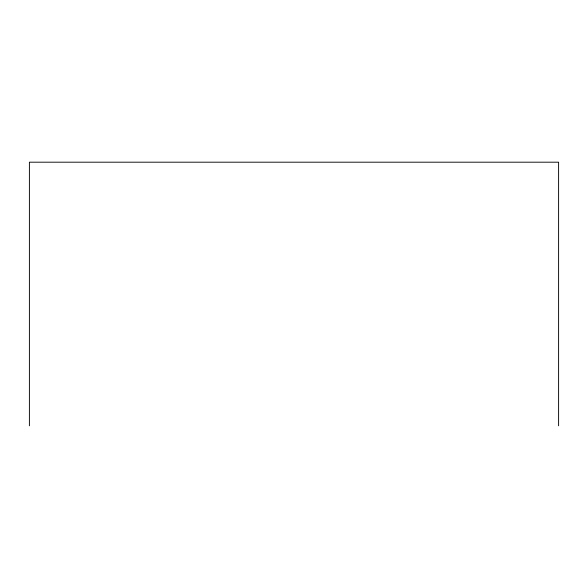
<?xml version="1.0" encoding="UTF-8"?>
<svg xmlns="http://www.w3.org/2000/svg" width="588" height="588" viewBox="0 0 588 588"><rect width="100%" height="100%" fill="white"/><g stroke="black" fill="none" stroke-linecap="round" stroke-linejoin="round"><path stroke-width="0.88" d="M558.6 425.808L558.6 162.192L29.4 162.192L29.4 425.808"/></g></svg>
